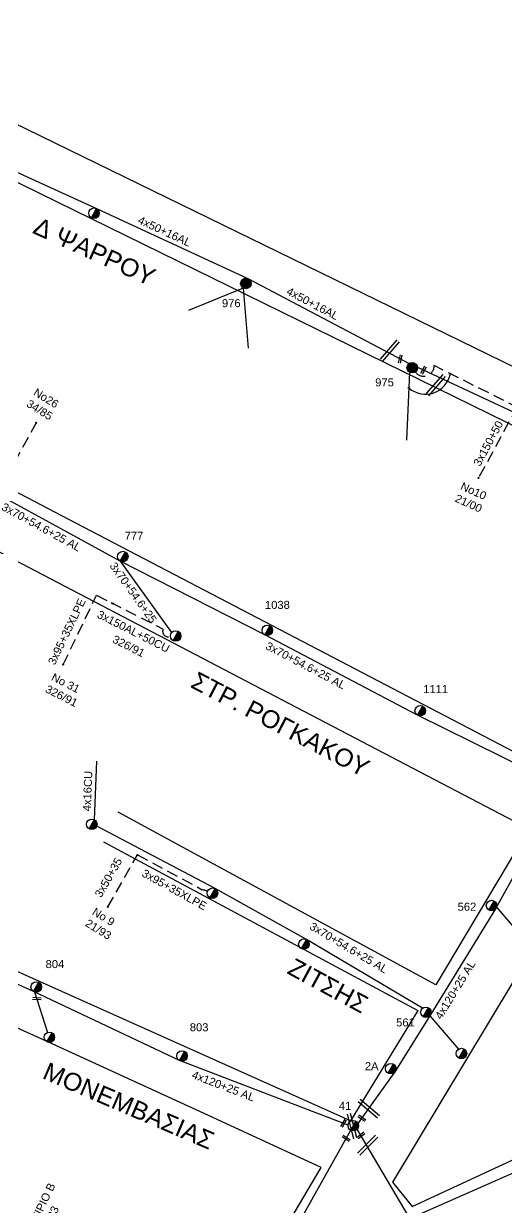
# Model space of a CAD drawing. Header units: millimetres. Extents: x 4998 to 7216, y 1887 to 2914.
# Drawn here: x 6027.5 to 6136, y 2428.9 to 2695.1 of the extents above; entities that cross this region are included whole.
import ezdxf
from ezdxf.enums import TextEntityAlignment as Align

# ---------------------------------------------------------------- set-up
doc = ezdxf.new("R2010")
doc.units = ezdxf.units.MM
doc.linetypes.add('DASHED', pattern=[19.05, 12.7, -6.35])
for name, color, linetype, lineweight in [('2x16', 7, 'Continuous', 30), ('3x150+50', 7, 'Continuous', 30), ('3x150AL+50CU', 7, 'Continuous', 30), ('3x50+35', 7, 'Continuous', 30), ('3x70+54.6+25 AL', 7, 'SYN_LINE', 30), ('3x95+35XLPE', 7, 'Continuous', 30), ('4x120+25 AL', 7, 'SYN_LINE', 30), ('4x16', 7, 'Continuous', 30), ('4x16CU', 7, 'Continuous', 30), ('4x25', 7, 'Continuous', 30), ('4x50+16AL', 7, 'Continuous', 30), ('Υπόβαθρο ΔΕΗ', 7, 'Continuous', 30)]:
    doc.layers.add(name, color=color, linetype=linetype, lineweight=lineweight)
for name, color, linetype in [('text οδών', 7, 'Continuous'), ('text_kalodion', 7, 'Continuous'), ('Μηχανική τομή', 7, 'Continuous'), ('Στύλος Ξύλινος', 7, 'Continuous'), ('Στύλος Ξύλινος @ 1', 7, 'Continuous'), ('Στύλος ΦΜ', 7, 'Continuous'), ('Στύλος ΦΜ @ 1', 7, 'Continuous'), ('Συνδέσεις', 7, 'Continuous'), ('Τομή', 7, 'Continuous')]:
    doc.layers.add(name, color=color, linetype=linetype)
doc.styles.add('arial', font='ARIAL.TTF')
doc.styles.get("Standard").update_dxf_attribs({"font": 'ARIAL.TTF'})
doc.linetypes.add('SYN_LINE', pattern='A,0.5,-0.0001,["/\\/\\/\\/",Standard,S=0.1,R=0,X=0,Y=-0.05],-0.25', length=0.7501)

# ---------------------------------------------------------------- blocks, each defined once
blk = doc.blocks.new('ΥΠΑΡΧΩΝ ΤΣΙΜΕΝΤΕΝΙΟΣ ΣΤΥΛΟΣ')
at = {"layer": 'Στύλος ΦΜ'}
blk.add_hatch(color=7, dxfattribs=at).paths.add_polyline_path([(-1.29, -2.28, 0.574793), (2.62, 0, 0.268822), (1.3, 2.27)])
at = {"layer": 'Στύλος ΦΜ', "color": 7}
blk.add_line((-1.29, -2.28), (1.3, 2.27), dxfattribs=at)
blk.add_circle((0, 0), 2.62, dxfattribs=at)
at = {"layer": 'Στύλος ΦΜ', "flags": 4}
for tag, p in [('ΑΡΙΘΜΟΣ', (-4.68, 8.05)), ('ΤΥΠΟΣ', (-4.91, 3.03))]:
    blk.add_attdef(tag, p, '', height=4, dxfattribs=at)
blk = doc.blocks.new('ΥΠΑΡΧΩΝ ΞΥΛΙΝΟΣ ΣΤΥΛΟΣ')
at = {"layer": 'Στύλος Ξύλινος'}
h = blk.add_hatch(color=7, dxfattribs=at)
h.paths.add_polyline_path([(-2.62, 0, 0.270008), (-1.29, -2.28), (1.3, 2.27, 0.576266)])
h.paths.add_polyline_path([(-1.29, -2.28, 0.574793), (2.62, 0, 0.268822), (1.3, 2.27)])
at = {"layer": 'Στύλος Ξύλινος', "color": 7}
blk.add_line((-1.29, -2.28), (1.3, 2.27), dxfattribs=at)
blk.add_circle((0, 0), 2.62, dxfattribs=at)
at = {"layer": 'Στύλος Ξύλινος', "flags": 4}
for tag, p in [('ΑΡΙΘΜΟΣ', (-4.91, 8.6)), ('ΤΥΠΟΣ', (-4.85, 3.39))]:
    blk.add_attdef(tag, p, '', height=4, dxfattribs=at)
blk = doc.blocks.new('ΤΟΜΗ')
at = {"layer": 'Τομή', "ltscale": 40}
for p, q in [((-5.7, 0), (17.1, 0)), ((-5.7, -2.8), (17.1, -2.8))]:
    blk.add_line(p, q, dxfattribs=at)
blk = doc.blocks.new('ΜΗΧΑΝΙΚΗ ΤΟΜΗ')
at = {"layer": 'Μηχανική τομή', "ltscale": 40}
for p, q in [((-1.9, 0.8), (5.7, 0.8)), ((-1.9, -0.8), (5.7, -0.8))]:
    blk.add_line(p, q, dxfattribs=at)
blk = doc.blocks.new('_ΣΥΝΔΕΣΗ')
at = {"layer": 'Συνδέσεις', "linetype": 'SYN_LINE', "ltscale": 40}
blk.add_hatch(color=256, dxfattribs=at).paths.add_polyline_path([(0.5, 0, 1), (-0.5, 0, 1)])
at = {"layer": 'Συνδέσεις'}
blk.add_circle((0, 0), 0.5, dxfattribs=at)

msp = doc.modelspace()

# ---------------------------------------------------------------- linework, layer by layer
at = {"layer": '2x16', "color": 173, "linetype": 'SYN_LINE', "lineweight": -3, "ltscale": 20}
msp.add_lwpolyline([(6118.77, 2471.96), (6125.24, 2464.45)], dxfattribs=at)
at = {"layer": '3x150+50', "color": 27, "linetype": 'DASHED', "lineweight": -3, "ltscale": 0.2}
msp.add_lwpolyline([(6234.06, 2678.27, -0.984325), (6239.28, 2673.3), (6222.98, 2642.9), (6203.42, 2609.39), (6188.18, 2583.27), (6152.49, 2601.82), (6119.78, 2618.18, -0.720266), (6115.52, 2616.76)], format="xyb", dxfattribs=at)
msp.add_lwpolyline([(6138.41, 2608.86), (6129.75, 2592.92)], dxfattribs=at)
at = {"layer": '3x150AL+50CU', "color": 173, "linetype": 'DASHED', "lineweight": -3, "ltscale": 0.2}
msp.add_lwpolyline([(6030.33, 2605.34), (6022.17, 2590.51), (6010.4, 2596.54, 0.570136), (6008.86, 2597.54)], format="xyb", dxfattribs=at)
at = {"layer": '3x150AL+50CU', "color": 85, "linetype": 'DASHED', "lineweight": -3, "ltscale": 0.2}
msp.add_lwpolyline([(6047.09, 2564.91), (6058.85, 2558.94, 0.693214), (6060.49, 2557.32, -61.965935)], format="xyb", dxfattribs=at)
at = {"layer": '3x50+35', "color": 173, "linetype": 'DASHED', "lineweight": -3, "ltscale": 0.2}
msp.add_lwpolyline([(6046.42, 2496.46), (6053.07, 2508.14)], dxfattribs=at)
at = {"layer": '3x70+54.6+25 AL', "color": 85, "linetype": 'SYN_LINE', "lineweight": -3, "ltscale": 20}
for points in [[(6147.73, 2523.93), (6116.05, 2539.56), (6081.68, 2557.62), (6049.21, 2574.23), (6008.61, 2596.43)], [(6060.79, 2558.17), (6049.3, 2574.18)]]:
    msp.add_lwpolyline(points, dxfattribs=at)
at = {"layer": '3x70+54.6+25 AL', "color": 173, "linetype": 'SYN_LINE', "lineweight": -3, "ltscale": 20}
msp.add_lwpolyline([(6117.13, 2473.65), (6091.07, 2489.12), (6070.52, 2500.57), (6043.92, 2514.6)], dxfattribs=at)
at = {"layer": '3x95+35XLPE', "color": 85, "linetype": 'DASHED', "lineweight": -3, "ltscale": 0.2}
msp.add_lwpolyline([(6036.39, 2550.96), (6043.9, 2566.53), (6047.09, 2564.91)], dxfattribs=at)
at = {"layer": '3x95+35XLPE', "color": 173, "linetype": 'DASHED', "lineweight": -3, "ltscale": 0.2}
msp.add_lwpolyline([(6053.07, 2508.14), (6067.65, 2500.32, -0.075028), (6068.87, 2499.91, 10.708037)], format="xyb", dxfattribs=at)
at = {"layer": '4x120+25 AL', "color": 173, "linetype": 'SYN_LINE', "lineweight": -3, "ltscale": 20}
msp.add_lwpolyline([(6148.07, 2522.17), (6133.59, 2496.02), (6119, 2472.34), (6111.07, 2459.56), (6102.65, 2447.78)], dxfattribs=at)
at = {"layer": '4x120+25 AL', "color": 2, "linetype": 'SYN_LINE', "lineweight": -3, "ltscale": 20}
for points in [[(6100.41, 2447.35), (6062.52, 2461.91), (6029.75, 2477.42), (5994.15, 2493.59), (5963.91, 2506.63), (5942.95, 2517.57)], [(6060.69, 2379.73), (6079.14, 2407.18), (6101.01, 2446.24)]]:
    msp.add_lwpolyline(points, dxfattribs=at)
at = {"layer": '4x120+25 AL', "color": 173, "linetype": 'SYN_LINE', "lineweight": -3, "ltscale": 10}
msp.add_lwpolyline([(6133.78, 2496.37), (6140.13, 2488.94)], dxfattribs=at)
at = {"layer": '4x120+25 AL', "color": 1, "linetype": 'SYN_LINE', "lineweight": -3, "ltscale": 20}
msp.add_lwpolyline([(6113.9, 2427.08), (6102.49, 2446.51)], dxfattribs=at)
at = {"layer": '4x16', "color": 2, "linetype": 'SYN_LINE', "lineweight": -3, "ltscale": 12}
msp.add_lwpolyline([(6029.91, 2477.34), (6032.86, 2468.23)], dxfattribs=at)
at = {"layer": '4x16CU', "color": 173, "linetype": 'SYN_LINE', "lineweight": -3, "ltscale": 15}
msp.add_lwpolyline([(6043.41, 2516.05), (6043.95, 2529.25)], dxfattribs=at)
at = {"layer": '4x25', "color": 85, "linetype": 'SYN_LINE', "lineweight": -3, "ltscale": 17}
for points in [[(6076.87, 2635.64), (6064.58, 2630.55)], [(6076.87, 2635.64), (6077.94, 2622.12)]]:
    msp.add_lwpolyline(points, dxfattribs=at)
at = {"layer": '4x25', "color": 27, "linetype": 'SYN_LINE', "lineweight": -3, "ltscale": 17}
msp.add_lwpolyline([(6114.25, 2616.69), (6113.58, 2601.39)], dxfattribs=at)
at = {"layer": '4x50+16AL', "color": 85, "lineweight": -3, "ltscale": 0.2}
msp.add_lwpolyline([(6008.51, 2669.65), (6043.9, 2653.49), (6078.03, 2637.68), (6114.18, 2618.7)], dxfattribs=at)
at = {"layer": '4x50+16AL', "color": 2, "lineweight": -3, "ltscale": 0.2}
msp.add_lwpolyline([(6116, 2617.86), (6147.95, 2602.91), (6184.13, 2583)], dxfattribs=at)
at = {"layer": '4x50+16AL', "color": 1, "linetype": 'Continuous', "lineweight": -3, "ltscale": 0.2}
msp.add_lwpolyline([(6174.52, 2451.07), (6145.49, 2440.1), (6115.73, 2426.99)], dxfattribs=at)
at = {"layer": 'Υπόβαθρο ΔΕΗ', "color": 7, "lineweight": -3}
for points in [[(6042.4, 2747.75), (6012.34, 2679.06), (6188.62, 2593.02), (6235.78, 2674.27)], [(6007.71, 2668.36), (5983.22, 2612.12), (6037.56, 2583.67), (6137.6, 2531.4), (6148.27, 2526.04), (6182.7, 2582.56)], [(5937.99, 2507.9), (5917.93, 2456.79), (5969.72, 2435.39), (6022.08, 2409.9), (6064.98, 2388.12), (6094.37, 2437.88), (6066.3, 2450.82), (6032.94, 2466.14), (5998.7, 2481.57)], [(6153.86, 2506.84), (6110.41, 2434.56), (6114.83, 2429.06), (6142.44, 2441.93), (6155.62, 2447.12), (6172.74, 2452.77), (6189.81, 2455.79), (6205.01, 2455.94), (6221.67, 2454.55), (6234.69, 2453.23), (6239.72, 2462.05)]]:
    msp.add_lwpolyline(points, close=True, dxfattribs=at)
msp.add_lwpolyline([(6045.46, 2511.09), (6116.09, 2473.18), (6100.96, 2448.34), (5943.02, 2519.11), (5977.93, 2599.34), (6141.07, 2513.99), (6120.15, 2478.94), (6048.71, 2517.73)], dxfattribs=at)
at = {"layer": 'Υπόβαθρο ΔΕΗ', "lineweight": -3}
msp.add_arc((6117.83, 2617.46), 5.7, 228.9993, 348.8766, dxfattribs=at)

# ---------------------------------------------------------------- block references
at = {"layer": 'Μηχανική τομή', "lineweight": -3}
for p, xscale, yscale, zscale, rotation in [((6112.09, 2619.21), 0.2499999999999676, 0.2499999999999676, 0.2499999999999676, 76.98572877940008), ((6117.19, 2616.79), 0.2499999999999676, 0.2499999999999676, 0.2499999999999676, 61.29899922294145), ((6030.96, 2475.77), 0.2499999999999678, 0.2499999999999678, 0.2499999999999678, 176.0848774531579), ((6103.11, 2449.24), 0.2499999999999677, 0.2499999999999677, 0.2499999999999677, 325.5022836618015), ((6099.61, 2448.19), 0.2499999999999677, 0.2499999999999677, 0.2499999999999677, 239.4850381586244), ((6099.59, 2444.71), 0.2499999999999677, 0.2499999999999677, 0.2499999999999677, 325.5022836618015), ((6103.71, 2445.33), 0.2499999999999677, 0.2499999999999677, 0.2499999999999677, 217.5151227207223)]:
    msp.add_blockref('ΜΗΧΑΝΙΚΗ ΤΟΜΗ', p, dxfattribs=dict(at, xscale=xscale, yscale=yscale, zscale=zscale, rotation=rotation))
at = {"layer": 'Στύλος Ξύλινος @ 1', "lineweight": -3, "ltscale": 40}
ref = msp.add_blockref('ΥΠΑΡΧΩΝ ΞΥΛΙΝΟΣ ΣΤΥΛΟΣ', (6077.45, 2636.66), dxfattribs=dict(at, xscale=0.4499999999997183, yscale=0.4499999999997183, zscale=0.4499999999997183))
ref.add_attrib('ΤΥΠΟΣ', '976', (6072.07, 2631.33), dxfattribs={"layer": 'Στύλος Ξύλινος', "height": 1.8, "flags": 4})
ref = msp.add_blockref('ΥΠΑΡΧΩΝ ΞΥΛΙΝΟΣ ΣΤΥΛΟΣ', (6114.83, 2617.71), dxfattribs=dict(at, xscale=0.4499999999997183, yscale=0.4499999999997183, zscale=0.4499999999997183))
ref.add_attrib('ΤΥΠΟΣ', '975', (6106.52, 2613.52), dxfattribs={"layer": 'Στύλος Ξύλινος', "height": 1.8, "flags": 4})
at = {"layer": 'Στύλος ΦΜ @ 1', "lineweight": -3, "ltscale": 40, "xscale": 0.4500000000000229, "yscale": 0.4500000000000229, "zscale": 0.4500000000000229}
for p in [(6043.32, 2652.47), (6061.67, 2557.39), (6042.82, 2515.03), (6069.94, 2499.54), (6090.49, 2488.09), (6033.29, 2467.14), (6125.91, 2463.48)]:
    msp.add_blockref('ΥΠΑΡΧΩΝ ΤΣΙΜΕΝΤΕΝΙΟΣ ΣΤΥΛΟΣ', p, dxfattribs=at)
at = {"layer": 'Στύλος ΦΜ @ 1', "lineweight": -3, "ltscale": 40}
ref = msp.add_blockref('ΥΠΑΡΧΩΝ ΤΣΙΜΕΝΤΕΝΙΟΣ ΣΤΥΛΟΣ', (6049.79, 2575.25), dxfattribs=dict(at, xscale=0.450000000000035, yscale=0.450000000000035, zscale=0.450000000000035))
ref.add_attrib('ΤΥΠΟΣ', '777', (6050.21, 2579.03), dxfattribs={"layer": 'Στύλος ΦΜ', "height": 1.8, "flags": 4})
ref = msp.add_blockref('ΥΠΑΡΧΩΝ ΤΣΙΜΕΝΤΕΝΙΟΣ ΣΤΥΛΟΣ', (6082.26, 2558.65), dxfattribs=dict(at, xscale=0.450000000000035, yscale=0.450000000000035, zscale=0.450000000000035))
ref.add_attrib('ΤΥΠΟΣ', '1038', (6081.74, 2563.48), dxfattribs={"layer": 'Στύλος ΦΜ', "height": 1.8, "flags": 4})
ref = msp.add_blockref('ΥΠΑΡΧΩΝ ΤΣΙΜΕΝΤΕΝΙΟΣ ΣΤΥΛΟΣ', (6116.63, 2540.58), dxfattribs=dict(at, xscale=0.450000000000035, yscale=0.450000000000035, zscale=0.450000000000035))
ref.add_attrib('ΤΥΠΟΣ', '1111', (6117.3, 2544.54), dxfattribs={"layer": 'Στύλος ΦΜ', "height": 1.8, "flags": 4})
ref = msp.add_blockref('ΥΠΑΡΧΩΝ ΤΣΙΜΕΝΤΕΝΙΟΣ ΣΤΥΛΟΣ', (6132.67, 2496.76), dxfattribs=dict(at, xscale=0.4500000000000229, yscale=0.4500000000000229, zscale=0.4500000000000229))
ref.add_attrib('ΤΥΠΟΣ', '562', (6125.04, 2495.6), dxfattribs={"layer": 'Στύλος ΦΜ', "height": 1.8, "flags": 4})
ref = msp.add_blockref('ΥΠΑΡΧΩΝ ΤΣΙΜΕΝΤΕΝΙΟΣ ΣΤΥΛΟΣ', (6030.33, 2478.44), dxfattribs=dict(at, xscale=0.449999999999831, yscale=0.449999999999831, zscale=0.449999999999831))
ref.add_attrib('ΤΥΠΟΣ', '804', (6032.43, 2482.7), dxfattribs={"layer": 'Στύλος ΦΜ', "height": 1.8, "flags": 4})
ref = msp.add_blockref('ΥΠΑΡΧΩΝ ΤΣΙΜΕΝΤΕΝΙΟΣ ΣΤΥΛΟΣ', (6117.9, 2472.76), dxfattribs=dict(at, xscale=0.4500000000000229, yscale=0.4500000000000229, zscale=0.4500000000000229))
ref.add_attrib('ΤΥΠΟΣ', '561', (6111.22, 2469.58), dxfattribs={"layer": 'Στύλος ΦΜ', "height": 1.8, "flags": 4})
ref = msp.add_blockref('ΥΠΑΡΧΩΝ ΤΣΙΜΕΝΤΕΝΙΟΣ ΣΤΥΛΟΣ', (6063.1, 2462.93), dxfattribs=dict(at, xscale=0.449999999999831, yscale=0.449999999999831, zscale=0.449999999999831))
ref.add_attrib('ΤΥΠΟΣ', '803', (6064.85, 2468.49), dxfattribs={"layer": 'Στύλος ΦΜ', "height": 1.8, "flags": 4})
ref = msp.add_blockref('ΥΠΑΡΧΩΝ ΤΣΙΜΕΝΤΕΝΙΟΣ ΣΤΥΛΟΣ', (6110.02, 2460.08), dxfattribs=dict(at, xscale=0.4500000000000229, yscale=0.4500000000000229, zscale=0.4500000000000229))
ref.add_attrib('ΤΥΠΟΣ', '2A', (6104.19, 2459.74), dxfattribs={"layer": 'Στύλος ΦΜ', "height": 1.8, "flags": 4})
ref = msp.add_blockref('ΥΠΑΡΧΩΝ ΤΣΙΜΕΝΤΕΝΙΟΣ ΣΤΥΛΟΣ', (6101.59, 2447.26), dxfattribs=dict(at, xscale=0.4499999999999671, yscale=0.4499999999999671, zscale=0.4499999999999671))
ref.add_attrib('ΤΥΠΟΣ', '41', (6098.34, 2450.82), dxfattribs={"layer": 'Στύλος ΦΜ', "height": 1.8, "flags": 4})
at = {"layer": 'Συνδέσεις', "lineweight": -3, "xscale": 0.25, "yscale": 0.25, "zscale": 0.25}
for p in [(6123.42, 2616.36), (6114.09, 2613.16), (6030.33, 2605.34), (6129.75, 2592.93), (6047.52, 2564.69), (6036.39, 2550.96), (6053.09, 2508.13), (6046.42, 2496.46)]:
    msp.add_blockref('_ΣΥΝΔΕΣΗ', p, dxfattribs=at)
at = {"layer": 'Τομή', "lineweight": -3}
for p, xscale, yscale, zscale, rotation in [((6108.67, 2620.72), 0.2499999999999996, 0.2499999999999996, 0.2499999999999996, 49.27981877236041), ((6118.99, 2612.96), 0.2499999999999996, 0.2499999999999996, 0.2499999999999996, 49.27981877236041), ((6105.94, 2449.83), 0.2499999999999996, 0.2499999999999996, 0.2499999999999996, 139.9006947409069), ((6101.37, 2445.69), 0.2499999999999995, 0.2499999999999995, 0.2499999999999995, 104.7148830819534), ((6103.57, 2442.11), 0.2499999999999996, 0.2499999999999996, 0.2499999999999996, 45.14539671794503)]:
    msp.add_blockref('ΤΟΜΗ', p, dxfattribs=dict(at, xscale=xscale, yscale=yscale, zscale=zscale, rotation=rotation))

# ---------------------------------------------------------------- texts
at = {"layer": 'text οδών', "lineweight": -3}
for s, rotation, p in [('ΣΤΡ. ΡΟΓΚΑΚΟΥ', 332.3852, (6085.2, 2537.54)), ('ΖΙΤΣΗΣ', 331.5029, (6095.94, 2478.75))]:
    msp.add_text(s, height=4, rotation=rotation, dxfattribs=at).set_placement(p, align=Align.MIDDLE_CENTER)
at = {"layer": 'text οδών', "lineweight": -3, "ltscale": 40, "char_height": 2, "attachment_point": 1}
for s, insert, width, rotation in [('{\\H2x;Δ ΨAPPOY\\fMS Shell Dlg|b0|i0|c0|p0;\\H0.35416x;\\P} ', (6030.97, 2651.72), 59.5758, 335.5693), ('{\\H2x;MONEMBAΣΙAΣ\\fMS Shell Dlg|b0|i0|c0|p0;\\H0.35416x;\\P} ', (6033.05, 2461.66), 13.6816, 336.7843)]:
    msp.add_mtext(s, dxfattribs=dict(at, insert=insert, width=width, rotation=rotation))
at = {"layer": 'text_kalodion', "linetype": 'Continuous', "lineweight": -3, "ltscale": 0.2}
for s, rotation, p in [('4x50+16AL', 335.1548, (6059.17, 2648.4)), ('4x50+16AL', 332.2932, (6092.45, 2632.15)), ('3x150+50', 61.4825, (6131.92, 2600.69)), ('3x70+54.6+25 AL', 331.3227, (6031.49, 2581.87)), ('3x70+54.6+25', 305.6643, (6052.14, 2567.14)), ('3x95+35XLPE', 64.2571, (6037.19, 2558.37)), ('3x150AL+50CU', 333.0888, (6052.19, 2558.41)), ('3x70+54.6+25 AL', 332.2763, (6090.92, 2550.74)), ('4x16CU', 87.6663, (6041.87, 2522.5)), ('3x50+35', 60.2432, (6046.55, 2503.07)), ('3x95+35XLPE', 331.0662, (6061.39, 2500.34)), ('3x70+54.6+25 AL', 329.3206, (6100.58, 2487.27)), ('4x120+25 AL', 58.3661, (6124.49, 2477.82)), ('4x120+25 AL', 338.9828, (6072.41, 2456.18))]:
    msp.add_text(s, height=1.8, rotation=rotation, dxfattribs=at).set_placement(p, align=Align.MIDDLE_CENTER)
at = {"layer": 'text_kalodion', "linetype": 'Continuous', "lineweight": -3, "ltscale": 0.2, "char_height": 1.8, "width": 13.0639, "attachment_point": 1, "rotation": 333.0888}
for s, insert in [('\\P326/91', (6049.45, 2560.32)), ('No 31\\P326/91', (6034.37, 2549.13))]:
    msp.add_mtext(s, dxfattribs=dict(at, insert=insert))
at = {"layer": 'Υπόβαθρο ΔΕΗ', "lineweight": -3, "char_height": 1.8, "attachment_point": 1, "style": 'arial'}
for s, insert, width, rotation in [('No26\\P34/85', (6030.47, 2613.21), 13.0639, 328.3313), ('No10\\P21/00', (6126.27, 2592.06), 9.1232, 335.5718), ('No 9\\P21/93', (6043.68, 2496.38), 21.8569, 328.3313), ('ΚΤΙΡΙΟ B\\P40/83', (6028.48, 2425.03), 13.2173, 64.3871)]:
    msp.add_mtext(s, dxfattribs=dict(at, insert=insert, width=width, rotation=rotation))

doc.saveas('drawing.dxf')
